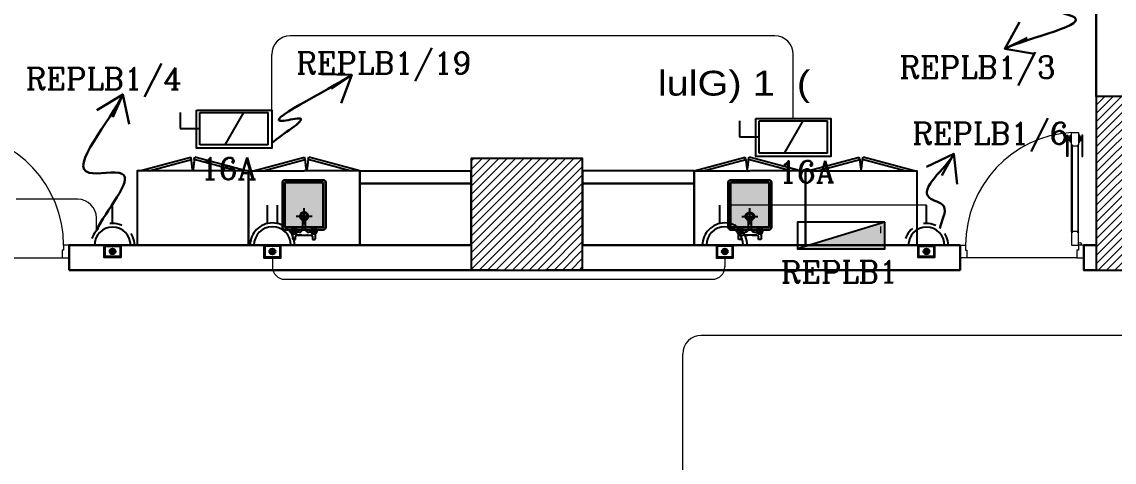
# Model space of a CAD drawing. Extents: x 1315 to 1416, y 473 to 837.
# Drawn here: x 1329.6 to 1338.43, y 683.18 to 686.73 of the extents above; entities that cross this region are included whole.
import ezdxf

# ---------------------------------------------------------------- set-up
doc = ezdxf.new("R2010")
doc.units = 0
doc.header["$MEASUREMENT"] = 0
doc.linetypes.add('ACAD_ISO02W100', pattern=[15, 12, -3])
doc.linetypes.add('DASHED', pattern=[19.05, 12.7, -6.35])
doc.layers.get('0').update_dxf_attribs({"color": 252, "linetype": 'CONTINUOUS', "lineweight": 30})
for name, color, linetype in [('-FUR', 252, 'CONTINUOUS'), ('E-SOCKETS', 6, 'CONTINUOUS'), ('E-WIRING', 3, 'CONTINUOUS'), ('ELE', 2, 'CONTINUOUS'), ('SAN', 252, 'CONTINUOUS'), ('WIRING', 4, 'CONTINUOUS')]:
    doc.layers.add(name, color=color, linetype=linetype)
for name, color, linetype, lineweight in [('Column', 252, 'CONTINUOUS', 25), ('DOOR', 252, 'CONTINUOUS', 9), ('hatch', 252, 'CONTINUOUS', 9), ('R-SWTS-DET1', 252, 'CONTINUOUS', 5), ('text', 252, 'CONTINUOUS', 15), ('Wall', 252, 'CONTINUOUS', 30), ('WIRRING', 3, 'CONTINUOUS', 5)]:
    doc.layers.add(name, color=color, linetype=linetype, lineweight=lineweight)
doc.styles.add('ARIAL', font='arial.ttf')
doc.styles.add('E80', font='romanc.shx')
doc.styles.add('SOSA2', font='SOSA.shx', dxfattribs={"width": 0.8})
doc.dimstyles.new('DIM-100-IN', dxfattribs={"dimtxt": 0.22, "dimasz": 0.1, "dimexe": 0.15, "dimexo": 0.15, "dimgap": 0, "dimtad": 0, "dimrnd": 0.05, "dimzin": 1, "dimdsep": 46, "dimtxsty": 'ARIAL', "dimblk": 'DOT', "dimcen": 0.2, "dimclrd": 256, "dimclre": 256, "dimclrt": 23, "dimadec": 0, "dimazin": 0, "dimtfac": 1, "dimtmove": 2, "dimatfit": 2, "dimldrblk": 'OPEN90', "dimfxl": 0.15, "dimfxlon": 1, "dimtolj": 1, "dimtzin": 0, "dimlwe": -1, "dimarcsym": 0})

# ---------------------------------------------------------------- blocks, each defined once
blk = doc.blocks.new('d8')
at = {"layer": 'DOOR'}
for p, q in [((32.1195, -112.7481), (32.1195, -112.0482)), ((32.1245, -112.0482), (32.1245, -112.7481)), ((32.1711, -112.0482), (32.1711, -112.7481)), ((32.1761, -112.7481), (32.1761, -112.0482)), ((32.1311, -112.9536), (33.02, -112.9536))]:
    blk.add_line(p, q, dxfattribs=at)
for points in [[(32.0916, -112.1372), (32.0836, -112.1372), (32.0836, -111.9649), (32.0916, -111.9649)], [(32.1033, -111.9827), (32.0969, -111.9827), (32.0969, -112.0029), (32.1033, -112.0029)], [(32.1245, -112.0426), (32.1245, -112.0537), (32.1711, -112.0537), (32.1711, -112.0426), (32.1756, -112.0426), (32.1756, -111.9426), (32.1756, -111.9426), (32.12, -111.9426), (32.12, -112.0426)], [(32.1922, -111.9827), (32.1987, -111.9827), (32.1987, -112.0029), (32.1922, -112.0029)], [(32.2039, -112.1372), (32.212, -112.1372), (32.212, -111.9649), (32.2039, -111.9649)], [(32.1245, -112.7536), (32.1245, -112.7425), (32.1711, -112.7425), (32.1711, -112.7536), (32.1756, -112.7536), (32.1756, -112.8536), (32.1756, -112.8536), (32.12, -112.8536), (32.12, -112.7536)], [(32.0756, -112.9536), (32.0756, -112.8536), (32.12, -112.8536), (32.12, -112.8915), (32.1311, -112.8915), (32.1311, -112.9536)], [(33.0756, -112.9536), (33.0756, -112.8536), (33.031, -112.8536), (33.031, -112.8915), (33.0199, -112.8915), (33.02, -112.9536)]]:
    blk.add_lwpolyline(points, close=True, dxfattribs=at)
for points in [[(32.0916, -111.983, -1), (32.0969, -111.983), (32.0969, -111.983), (32.0969, -112.0026), (32.0969, -112.0026, -1), (32.0916, -112.0026), (32.0916, -112.0026)], [(32.2039, -111.983, 1), (32.1987, -111.983), (32.1987, -111.983), (32.1987, -112.0026), (32.1987, -112.0026, 1), (32.2039, -112.0026), (32.2039, -112.0026)], [(32.1245, -112.0532), (32.1245, -112.0532, -1), (32.1245, -112.0432)], [(32.1711, -112.0532), (32.1711, -112.0532, 1), (32.1711, -112.0432)], [(32.1245, -112.7431), (32.1245, -112.7431, 1), (32.1245, -112.7531)], [(32.1711, -112.7431), (32.1711, -112.7431, -1), (32.1711, -112.7531)]]:
    blk.add_lwpolyline(points, format="xyb", close=True, dxfattribs=at)
for points in [[(32.1089, -112.01), (32.1033, -112.01), (32.1033, -111.9755), (32.1089, -111.9755)], [(32.12, -112.0204), (32.1089, -112.0204), (32.1089, -111.9649), (32.12, -111.9649)], [(32.1756, -112.0204), (32.1867, -112.0204), (32.1867, -111.9649), (32.1756, -111.9649)], [(32.1867, -112.01), (32.1922, -112.01), (32.1922, -111.9755), (32.1867, -111.9755)]]:
    blk.add_lwpolyline(points, dxfattribs=at)
blk.add_circle((32.1089, -112.8425), 0.0111, dxfattribs=at)
blk.add_arc((32.1182, -112.8536), 0.9128, 360, 86.39768, dxfattribs=at)
blk = doc.blocks.new('YY5Y5')
at = {"layer": 'SAN', "color": 1}
for p, q in [((433.83, 542.04), (433.83, 538.56)), ((435.73, 542.41), (434.2, 542.41)), ((435.73, 540.55), (435.73, 542.41)), ((447.16, 542.41), (447.16, 540.55)), ((448.69, 542.41), (447.16, 542.41)), ((449.07, 538.56), (449.07, 542.04)), ((434.16, 537.56), (433.7, 538.02)), ((434.16, 536.15), (433.7, 535.69)), ((435.58, 537.56), (436.04, 538.02)), ((435.58, 536.15), (436.04, 535.69)), ((436.72, 537.65), (438.25, 537.65)), ((446.18, 539.55), (436.73, 539.55)), ((440.5, 535.4), (440.5, 528.74)), ((442.4, 528.74), (442.4, 535.4)), ((443.04, 539.55), (446.16, 539.55)), ((444.65, 537.65), (446.18, 537.65)), ((447.32, 537.56), (446.86, 538.02)), ((447.32, 536.15), (446.86, 535.69)), ((448.74, 537.56), (449.2, 538.02)), ((448.74, 536.15), (449.2, 535.69)), ((440.87, 528.36), (442.03, 528.36))]:
    blk.add_line(p, q, dxfattribs=at)
at = {"layer": 'SAN', "color": 1, "linetype": 'Continuous'}
blk.add_line((439.23, 539.55), (439.86, 539.55), dxfattribs=at)
at = {"layer": 'SAN', "color": 2, "linetype": 'DASHED'}
for points in [[(436.06, 527.03), (446.84, 527.03)], [(441.45, 532.42), (441.45, 521.63)]]:
    blk.add_lwpolyline(points, dxfattribs=at)
at = {"layer": 'SAN', "color": 1}
for centre, radius in [((434.87, 536.85), 2), ((434.87, 536.85), 1), ((434.87, 536.85), 0.8), ((448.03, 536.85), 2), ((448.03, 536.85), 1), ((448.03, 536.85), 0.8)]:
    blk.add_circle(centre, radius, dxfattribs=at)
for centre, radius, start, end in [((434.2, 542.04), 0.375, 90, 180), ((436.73, 540.55), 1, 180, 270), ((446.16, 540.55), 1, 270, 0), ((448.69, 542.04), 0.375, 0, 90), ((438.25, 535.4), 2.25, 0, 90), ((444.65, 535.4), 2.25, 90, 180), ((441.45, 527.03), 2.86, 109.43194, 70.56806), ((441.45, 527.03), 2.08, 117.27647, 62.72353), ((440.87, 528.74), 0.375, 180, 270), ((442.03, 528.74), 0.375, 270, 360)]:
    blk.add_arc(centre, radius, start, end, dxfattribs=at)
blk = doc.blocks.new('fd')
at = {"layer": '-FUR'}
h = blk.add_hatch(color=254, dxfattribs=at)
h.paths.add_polyline_path([(1322.6636, 576.6994), (1322.3536, 576.6994), (1322.3536, 577.0594), (1322.6636, 577.0594)], flags=16)
edge = h.paths.add_edge_path()
edge.add_line((1322.6636, 576.6794), (1322.3536, 576.6794))
edge.add_arc((1322.3536, 576.6994), 0.02, 180, 270, ccw=False)
edge.add_line((1322.3336, 576.6994), (1322.3336, 577.0594))
edge.add_arc((1322.3536, 577.0594), 0.02, 90, 180, ccw=False)
edge.add_line((1322.3536, 577.0794), (1322.6636, 577.0794))
edge.add_arc((1322.6636, 577.0594), 0.02, 0, 90, ccw=False)
edge.add_line((1322.6836, 577.0594), (1322.6836, 576.6994))
edge.add_arc((1322.6636, 576.6994), 0.02, -90, 0, ccw=False)
blk.add_hatch(color=253, dxfattribs=at).paths.add_polyline_path([(1322.6636, 577.0594), (1322.6636, 576.6994), (1322.3536, 576.6994), (1322.3536, 577.0594)])
h = blk.add_hatch(color=251, dxfattribs=at)
h.paths.add_polyline_path([(1322.6337, 577.0294), (1322.6636, 577.0594), (1322.6636, 576.6994), (1322.6336, 576.7294)])
h.paths.add_polyline_path([(1322.6336, 576.7294), (1322.6636, 576.6994), (1322.3536, 576.6994), (1322.3836, 576.7294)])
h = blk.add_hatch(color=252, dxfattribs=at)
h.paths.add_polyline_path([(1322.3836, 577.0294), (1322.3536, 577.0594), (1322.6636, 577.0594), (1322.6337, 577.0294)])
h.paths.add_polyline_path([(1322.3836, 576.7294), (1322.3536, 576.6994), (1322.3536, 577.0594), (1322.3836, 577.0294)])
for p, q in [((1322.4784, 577.2056), (1322.0597, 577.2056)), ((1322.4784, 577.2056), (1322.9597, 577.2056)), ((1322.0597, 576.6056), (1322.5097, 576.6056)), ((1322.9597, 576.6056), (1322.5097, 576.6056))]:
    blk.add_line(p, q, dxfattribs=at)
at = {"layer": '-FUR', "linetype": 'ACAD_ISO02W100'}
for p, q in [((1322.0597, 577.2056), (1322.5097, 577.2056)), ((1322.9597, 577.2056), (1322.5097, 577.2056)), ((1322.0997, 576.6056), (1322.5133, 576.4948)), ((1322.177, 576.6056), (1322.5185, 576.5141)), ((1322.8824, 576.6056), (1322.541, 576.5141)), ((1322.9597, 576.6056), (1322.5462, 576.4948)), ((1322.5185, 576.5141), (1322.5133, 576.4948)), ((1322.541, 576.5141), (1322.5462, 576.4948))]:
    blk.add_line(p, q, dxfattribs=at)
for centre, start, end in [((1324.045, 576.3727), 171.26112, 174.70691), ((1321.0144, 576.3727), 5.29309, 8.73888)]:
    blk.add_arc(centre, 1.5331, start, end, dxfattribs=at)
for p, q in [((1322.0597, 577.2056), (1322.0597, 576.6056)), ((1322.9597, 577.2056), (1322.9597, 576.6056))]:
    blk.add_line(p, q)
blk.add_lwpolyline([(1322.6636, 576.6794), (1322.3536, 576.6794, -0.414214), (1322.3336, 576.6994), (1322.3336, 577.0594, -0.414214), (1322.3536, 577.0794), (1322.6636, 577.0794, -0.414214), (1322.6836, 577.0594), (1322.6836, 576.6994, -0.414214)], format="xyb", close=True)
blk.add_lwpolyline([(1322.6636, 576.6794), (1322.3536, 576.6794, -0.414214), (1322.3336, 576.6994), (1322.3336, 577.0594, -0.414214), (1322.3536, 577.0794), (1322.6636, 577.0794, -0.414214), (1322.6836, 577.0594), (1322.6836, 576.6994, -0.414214)], format="xyb", close=True)
blk.add_lwpolyline([(1322.6636, 576.6994), (1322.3536, 576.6994), (1322.3536, 577.0594), (1322.6636, 577.0594)], close=True)
at = {"extrusion": (0, 0, -1), "xscale": 0.0121000000000322, "yscale": 0.0121000000000322, "zscale": -0.0121}
blk.add_blockref('YY5Y5', (-1327.8502, 570.5947), dxfattribs=at)
blk = doc.blocks.new('juy')
blk.add_line((1322.9597, 577.2056), (1322.9597, 576.6056))
blk.add_blockref('fd', (0, 0))
blk = doc.blocks.new('5')
at = {"layer": '-FUR', "linetype": 'ACAD_ISO02W100'}
for p, q in [((41999.7885, -66320.4478), (42000.6885, -66320.4478)), ((41999.8085, -66321.0478), (42000.2221, -66321.1587)), ((41999.8858, -66321.0478), (42000.2273, -66321.1393)), ((42000.5913, -66321.0478), (42000.2498, -66321.1393)), ((42000.6685, -66321.0478), (42000.255, -66321.1587)), ((42000.2273, -66321.1393), (42000.2221, -66321.1587)), ((42000.2498, -66321.1393), (42000.255, -66321.1587))]:
    blk.add_line(p, q, dxfattribs=at)
at = {"layer": '-FUR'}
blk.add_lwpolyline([(41999.7885, -66320.4478), (42000.6885, -66320.4478), (42000.6885, -66321.0478), (41999.7885, -66321.0478)], close=True, dxfattribs=at)
at = {"layer": '-FUR', "linetype": 'ACAD_ISO02W100'}
for centre, start, end in [((42001.7538, -66321.2808), 171.26112, 174.70691), ((41998.7233, -66321.2808), 5.29309, 8.73888)]:
    blk.add_arc(centre, 1.5331, start, end, dxfattribs=at)
blk = doc.blocks.new('ba7es')
at = {"layer": '-FUR', "linetype": 'ACAD_ISO02W100'}
blk.add_line((1323.8895, 576.6578), (1322.9895, 576.6578), dxfattribs=at)
for p, q in [((1323.8895, 577.2578), (1322.9895, 577.2578)), ((1322.9895, 577.2578), (1322.9895, 576.6578)), ((1323.8895, 576.6578), (1323.8895, 577.2578)), ((1322.9895, 576.6578), (1322.9895, 576.7578)), ((1322.9895, 576.7578), (1323.8895, 576.7578))]:
    blk.add_line(p, q)
blk = doc.blocks.new('LAB1')
h = blk.add_hatch(color=256)
h.set_gradient(color1=(255, 191, 127), color2=(255, 181, 107), one_color=1, tint=0.71)
edge = h.paths.add_edge_path(flags=16)
edge.add_line((996.4237, 478.6412), (996.7337, 478.6412))
edge.add_arc((996.7337, 478.6612), 0.02, 270, 360)
edge.add_line((996.7537, 478.6612), (996.7537, 479.0212))
edge.add_arc((996.7337, 479.0212), 0.02, 360, 450)
edge.add_line((996.7337, 479.0412), (996.4237, 479.0412))
edge.add_arc((996.4237, 479.0212), 0.02, 450, 540)
edge.add_line((996.4037, 479.0212), (996.4037, 478.6612))
edge.add_arc((996.4237, 478.6612), 0.02, 540, 630)
edge = h.paths.add_edge_path()
edge.add_arc((996.6583, 479.0524), 0.0242, 180, 540, ccw=False)
edge = h.paths.add_edge_path(flags=16)
edge.add_arc((996.6583, 479.0524), 0.0121, 180, 540, ccw=False)
edge = h.paths.add_edge_path(flags=16)
edge.add_arc((996.6583, 479.0524), 0.00968, 180, 540, ccw=False)
edge = h.paths.add_edge_path(flags=16)
edge.add_line((996.6669, 479.0439), (996.6724, 479.0383))
edge = h.paths.add_edge_path(flags=16)
edge.add_line((996.6669, 479.061), (996.6724, 479.0665))
edge = h.paths.add_edge_path(flags=16)
edge.add_line((996.6498, 479.0439), (996.6442, 479.0383))
edge = h.paths.add_edge_path(flags=16)
edge.add_line((996.6498, 479.061), (996.6442, 479.0665))
h = blk.add_hatch(color=256)
h.set_gradient(color1=(255, 191, 127), color2=(255, 181, 107), one_color=1, tint=0.71)
edge = h.paths.add_edge_path(flags=16)
edge.add_line((996.4237, 478.6412), (996.7337, 478.6412))
edge.add_arc((996.7337, 478.6612), 0.02, 270, 360)
edge.add_line((996.7537, 478.6612), (996.7537, 479.0212))
edge.add_arc((996.7337, 479.0212), 0.02, 360, 450)
edge.add_line((996.7337, 479.0412), (996.4237, 479.0412))
edge.add_arc((996.4237, 479.0212), 0.02, 450, 540)
edge.add_line((996.4037, 479.0212), (996.4037, 478.6612))
edge.add_arc((996.4237, 478.6612), 0.02, 540, 630)
edge = h.paths.add_edge_path()
edge.add_arc((996.4991, 479.0524), 0.0242, 180, 540, ccw=False)
edge = h.paths.add_edge_path(flags=16)
edge.add_arc((996.4991, 479.0524), 0.0121, 180, 540, ccw=False)
edge = h.paths.add_edge_path(flags=16)
edge.add_arc((996.4991, 479.0524), 0.00968, 180, 540, ccw=False)
edge = h.paths.add_edge_path(flags=16)
edge.add_line((996.5076, 479.0439), (996.5132, 479.0383))
edge = h.paths.add_edge_path(flags=16)
edge.add_line((996.5076, 479.061), (996.5132, 479.0665))
edge = h.paths.add_edge_path(flags=16)
edge.add_line((996.4905, 479.0439), (996.485, 479.0383))
edge = h.paths.add_edge_path(flags=16)
edge.add_line((996.4905, 479.061), (996.485, 479.0665))
h = blk.add_hatch(color=256)
h.set_gradient(color1=(255, 191, 127), color2=(255, 181, 107), one_color=1, tint=0.71)
h.paths.add_polyline_path([(996.4237, 478.6612), (996.7337, 478.6612), (996.7337, 479.0212), (996.4237, 479.0212)], flags=0)
edge = h.paths.add_edge_path(flags=17)
edge.add_line((996.4237, 478.6412), (996.7337, 478.6412))
edge.add_arc((996.7337, 478.6612), 0.02, 270, 360)
edge.add_line((996.7537, 478.6612), (996.7537, 479.0212))
edge.add_arc((996.7337, 479.0212), 0.02, 360, 450)
edge.add_line((996.7337, 479.0412), (996.4237, 479.0412))
edge.add_arc((996.4237, 479.0212), 0.02, 450, 540)
edge.add_line((996.4037, 479.0212), (996.4037, 478.6612))
edge.add_arc((996.4237, 478.6612), 0.02, 540, 630)
edge = h.paths.add_edge_path(flags=0)
edge.add_line((996.5902, 478.9542), (996.5902, 479.0348))
edge = h.paths.add_edge_path(flags=0)
edge.add_line((996.5672, 479.0348), (996.5672, 478.9542))
edge = h.paths.add_edge_path(flags=0)
edge.add_line((996.5787, 478.9988), (996.5787, 478.8683))
edge = h.paths.add_edge_path(flags=0)
edge.add_line((996.5134, 478.9335), (996.644, 478.9335))
edge = h.paths.add_edge_path(flags=0)
edge.add_arc((996.5787, 478.9335), 0.0346, 109.43194, 430.56806, ccw=False)
edge = h.paths.add_edge_path(flags=0)
edge.add_arc((996.5787, 478.9335), 0.0251, 117.27647, 422.72353, ccw=False)
edge = h.paths.add_edge_path(flags=0)
edge.add_arc((996.5857, 478.9542), 0.00454, 270, 360, ccw=False)
edge = h.paths.add_edge_path(flags=0)
edge.add_arc((996.5717, 478.9542), 0.00454, 180, 270, ccw=False)
edge = h.paths.add_edge_path(flags=0)
edge.add_line((996.5717, 478.9497), (996.5857, 478.9497))
edge = h.paths.add_edge_path(flags=16)
edge.add_arc((996.6583, 479.0524), 0.0121, 180, 540, ccw=False)
edge = h.paths.add_edge_path(flags=16)
edge.add_line((996.5076, 479.0439), (996.5132, 479.0383))
edge = h.paths.add_edge_path(flags=16)
edge.add_line((996.4905, 479.0439), (996.485, 479.0383))
edge = h.paths.add_edge_path(flags=16)
edge.add_line((996.6669, 479.0439), (996.6724, 479.0383))
edge = h.paths.add_edge_path(flags=16)
edge.add_line((996.6498, 479.0439), (996.6442, 479.0383))
h = blk.add_hatch(color=256)
h.set_gradient(color1=(255, 191, 127), color2=(255, 181, 107), one_color=1, tint=0.71)
edge = h.paths.add_edge_path(flags=17)
edge.add_line((996.4237, 478.6412), (996.7337, 478.6412))
edge.add_arc((996.7337, 478.6612), 0.02, 270, 360)
edge.add_line((996.7537, 478.6612), (996.7537, 479.0212))
edge.add_arc((996.7337, 479.0212), 0.02, 360, 450)
edge.add_line((996.7337, 479.0412), (996.4237, 479.0412))
edge.add_arc((996.4237, 479.0212), 0.02, 450, 540)
edge.add_line((996.4037, 479.0212), (996.4037, 478.6612))
edge.add_arc((996.4237, 478.6612), 0.02, 540, 630)
h.paths.add_polyline_path([(996.4237, 478.6612), (996.7337, 478.6612), (996.7337, 479.0212), (996.4237, 479.0212)], flags=0)
edge = h.paths.add_edge_path(flags=0)
edge.add_line((996.5902, 478.9542), (996.5902, 479.0348))
edge = h.paths.add_edge_path(flags=0)
edge.add_line((996.5672, 479.0348), (996.5672, 478.9542))
edge = h.paths.add_edge_path(flags=0)
edge.add_line((996.5787, 478.9988), (996.5787, 478.8683))
edge = h.paths.add_edge_path(flags=0)
edge.add_line((996.5134, 478.9335), (996.644, 478.9335))
edge = h.paths.add_edge_path(flags=0)
edge.add_arc((996.5787, 478.9335), 0.0346, 109.43194, 430.56806, ccw=False)
edge = h.paths.add_edge_path(flags=0)
edge.add_arc((996.5787, 478.9335), 0.0251, 117.27647, 422.72353, ccw=False)
edge = h.paths.add_edge_path(flags=0)
edge.add_arc((996.5857, 478.9542), 0.00454, 270, 360, ccw=False)
edge = h.paths.add_edge_path(flags=0)
edge.add_arc((996.5717, 478.9542), 0.00454, 180, 270, ccw=False)
edge = h.paths.add_edge_path(flags=0)
edge.add_line((996.5717, 478.9497), (996.5857, 478.9497))
edge = h.paths.add_edge_path(flags=16)
edge.add_arc((996.6583, 479.0524), 0.0121, 180, 540, ccw=False)
edge = h.paths.add_edge_path(flags=16)
edge.add_line((996.5076, 479.0439), (996.5132, 479.0383))
edge = h.paths.add_edge_path(flags=16)
edge.add_line((996.4905, 479.0439), (996.485, 479.0383))
edge = h.paths.add_edge_path(flags=16)
edge.add_line((996.6669, 479.0439), (996.6724, 479.0383))
edge = h.paths.add_edge_path(flags=16)
edge.add_line((996.6498, 479.0439), (996.6442, 479.0383))
h = blk.add_hatch(color=256)
h.set_gradient(color1=(255, 191, 127), color2=(255, 181, 107), one_color=1, tint=0.71)
edge = h.paths.add_edge_path(flags=16)
edge.add_line((996.4237, 478.6412), (996.7337, 478.6412))
edge.add_arc((996.7337, 478.6612), 0.02, 270, 360)
edge.add_line((996.7537, 478.6612), (996.7537, 479.0212))
edge.add_arc((996.7337, 479.0212), 0.02, 360, 450)
edge.add_line((996.7337, 479.0412), (996.4237, 479.0412))
edge.add_arc((996.4237, 479.0212), 0.02, 450, 540)
edge.add_line((996.4037, 479.0212), (996.4037, 478.6612))
edge.add_arc((996.4237, 478.6612), 0.02, 540, 630)
h.paths.add_polyline_path([(996.4237, 478.6612), (996.7337, 478.6612), (996.7337, 479.0212), (996.4237, 479.0212)], flags=0)
edge = h.paths.add_edge_path(flags=17)
edge.add_line((996.4237, 478.6412), (996.7337, 478.6412))
edge.add_arc((996.7337, 478.6612), 0.02, 270, 360)
edge.add_line((996.7537, 478.6612), (996.7537, 479.0212))
edge.add_arc((996.7337, 479.0212), 0.02, 360, 450)
edge.add_line((996.7337, 479.0412), (996.4237, 479.0412))
edge.add_arc((996.4237, 479.0212), 0.02, 450, 540)
edge.add_line((996.4037, 479.0212), (996.4037, 478.6612))
edge.add_arc((996.4237, 478.6612), 0.02, 540, 630)
edge = h.paths.add_edge_path(flags=0)
edge.add_line((996.5902, 478.9542), (996.5902, 479.0348))
edge = h.paths.add_edge_path(flags=0)
edge.add_line((996.5672, 479.0348), (996.5672, 478.9542))
edge = h.paths.add_edge_path(flags=0)
edge.add_line((996.5787, 478.9988), (996.5787, 478.8683))
edge = h.paths.add_edge_path(flags=0)
edge.add_line((996.5134, 478.9335), (996.644, 478.9335))
edge = h.paths.add_edge_path(flags=0)
edge.add_arc((996.5787, 478.9335), 0.0346, 109.43194, 430.56806, ccw=False)
edge = h.paths.add_edge_path(flags=0)
edge.add_arc((996.5787, 478.9335), 0.0251, 117.27647, 422.72353, ccw=False)
edge = h.paths.add_edge_path(flags=0)
edge.add_arc((996.5857, 478.9542), 0.00454, 270, 360, ccw=False)
edge = h.paths.add_edge_path(flags=0)
edge.add_arc((996.5717, 478.9542), 0.00454, 180, 270, ccw=False)
edge = h.paths.add_edge_path(flags=0)
edge.add_line((996.5717, 478.9497), (996.5857, 478.9497))
edge = h.paths.add_edge_path(flags=16)
edge.add_arc((996.4991, 479.0524), 0.0121, 180, 540, ccw=False)
edge = h.paths.add_edge_path(flags=16)
edge.add_arc((996.6583, 479.0524), 0.0121, 180, 540, ccw=False)
edge = h.paths.add_edge_path(flags=16)
edge.add_line((996.5076, 479.0439), (996.5132, 479.0383))
edge = h.paths.add_edge_path(flags=16)
edge.add_line((996.4905, 479.0439), (996.485, 479.0383))
edge = h.paths.add_edge_path(flags=16)
edge.add_line((996.6669, 479.0439), (996.6724, 479.0383))
edge = h.paths.add_edge_path(flags=16)
edge.add_line((996.6498, 479.0439), (996.6442, 479.0383))
h = blk.add_hatch(color=256)
h.set_gradient(color1=(255, 191, 127), color2=(255, 181, 107), one_color=1, tint=0.71)
edge = h.paths.add_edge_path(flags=16)
edge.add_line((996.4237, 478.6412), (996.7337, 478.6412))
edge.add_arc((996.7337, 478.6612), 0.02, 270, 360)
edge.add_line((996.7537, 478.6612), (996.7537, 479.0212))
edge.add_arc((996.7337, 479.0212), 0.02, 360, 450)
edge.add_line((996.7337, 479.0412), (996.4237, 479.0412))
edge.add_arc((996.4237, 479.0212), 0.02, 450, 540)
edge.add_line((996.4037, 479.0212), (996.4037, 478.6612))
edge.add_arc((996.4237, 478.6612), 0.02, 540, 630)
edge = h.paths.add_edge_path(flags=0)
edge.add_line((996.5902, 478.9542), (996.5902, 479.0348))
edge = h.paths.add_edge_path()
edge.add_arc((996.6174, 479.0348), 0.0272, 450, 540, ccw=False)
h = blk.add_hatch(color=256)
h.set_gradient(color1=(255, 191, 127), color2=(255, 181, 107), one_color=1, tint=0.71)
edge = h.paths.add_edge_path(flags=16)
edge.add_line((996.4237, 478.6412), (996.7337, 478.6412))
edge.add_arc((996.7337, 478.6612), 0.02, 270, 360)
edge.add_line((996.7537, 478.6612), (996.7537, 479.0212))
edge.add_arc((996.7337, 479.0212), 0.02, 360, 450)
edge.add_line((996.7337, 479.0412), (996.4237, 479.0412))
edge.add_arc((996.4237, 479.0212), 0.02, 450, 540)
edge.add_line((996.4037, 479.0212), (996.4037, 478.6612))
edge.add_arc((996.4237, 478.6612), 0.02, 540, 630)
edge = h.paths.add_edge_path(flags=0)
edge.add_line((996.5672, 479.0348), (996.5672, 478.9542))
edge = h.paths.add_edge_path()
edge.add_arc((996.5399, 479.0348), 0.0272, 360, 450, ccw=False)
for name, p in [('5', (-41008.1609, 66799.6152)), ('juy', (-329.5321, -98.0382)), ('ba7es', (-327.7619, -98.0904))]:
    blk.add_blockref(name, p)
at = {"xscale": -1}
for name, p in [('ba7es', (2317.3171, -98.0904)), ('juy', (2319.0873, -98.0382)), ('5', (42997.7162, 66799.6152))]:
    blk.add_blockref(name, p, dxfattribs=at)
blk = doc.blocks.new('_Dot')
at = {"color": 0, "linetype": 'ByBlock', "lineweight": -2}
blk.add_line((-0.5, 0), (-1, 0), dxfattribs=at)
at = {"color": 0, "linetype": 'ByBlock', "const_width": 0.5}
blk.add_lwpolyline([(-0.25, 0, 1), (0.25, 0, 1)], format="xyb", close=True, dxfattribs=at)
blk = doc.blocks.new('220v wp')
at = {"layer": 'E-SOCKETS'}
blk.add_hatch(color=2, dxfattribs=at).paths.add_polyline_path([(384917, 119867, 1), (384851, 119867, 1)])
at = {"layer": 'E-SOCKETS', "color": 2}
for p, q in [((384884, 120186), (384884, 120393)), ((385134, 119936), (384634, 119936)), ((385126, 119936), (384642, 119936))]:
    blk.add_line(p, q, dxfattribs=at)
for points in [[(384789, 119936), (384978, 119936), (384978, 119798), (384789, 119798)], [(384798, 119927), (384969, 119927), (384969, 119807), (384798, 119807)]]:
    blk.add_lwpolyline(points, close=True, dxfattribs=at)
blk.add_circle((384884, 119867), 33.1, dxfattribs=at)
at = {"layer": 'E-SOCKETS', "color": 7, "linetype": 'DASHED'}
blk.add_arc((384884, 119936), 250, 0, 180, dxfattribs=at)
at = {"layer": 'E-SOCKETS', "color": 2}
blk.add_arc((384884, 119936), 207, 0, 180, dxfattribs=at)
blk = doc.blocks.new('0PB')
at = {"layer": 'ELE'}
blk.add_hatch(color=256, dxfattribs=at).paths.add_polyline_path([(0.3, -0.075), (0.3, 0.1081), (-0.3, -0.075)])
at = {"layer": 'ELE', "color": 5}
blk.add_line((0.3, 0.1081), (-0.3, -0.075), dxfattribs=at)
at = {"layer": 'ELE', "color": 1}
blk.add_lwpolyline([(0.3, 0.1081), (-0.3, 0.1081), (-0.3, -0.075), (0.3, -0.075)], close=True, dxfattribs=at)
blk = doc.blocks.new('DOPLEX SOCKET WP')
at = {"layer": 'E-SOCKETS'}
blk.add_hatch(color=2, dxfattribs=at).paths.add_polyline_path([(48.2533, -124.2906, -1), (48.301, -124.2906, -1)])
at = {"layer": 'E-SOCKETS', "color": 2}
for p, q in [((48.2373, -124.0647), (48.2373, -123.9156)), ((48.3173, -124.0647), (48.3173, -123.9156)), ((48.0968, -124.2406), (48.4575, -124.2406)), ((48.1027, -124.2406), (48.4515, -124.2406))]:
    blk.add_line(p, q, dxfattribs=at)
for points in [[(48.3454, -124.2406), (48.2089, -124.2406), (48.2089, -124.3406), (48.3454, -124.3406)], [(48.3388, -124.2471), (48.2154, -124.2471), (48.2154, -124.3341), (48.3388, -124.3341)]]:
    blk.add_lwpolyline(points, close=True, dxfattribs=at)
blk.add_circle((48.2771, -124.2906), 0.0239, dxfattribs=at)
at = {"layer": 'E-SOCKETS', "color": 7, "linetype": 'DASHED'}
blk.add_arc((48.2771, -124.2406), 0.1804, 0, 180, dxfattribs=at)
at = {"layer": 'E-SOCKETS', "color": 2}
blk.add_arc((48.2771, -124.2406), 0.1491, 0, 180, dxfattribs=at)
blk = doc.blocks.new('LOAD BREAK SWITCH IP')
at = {"layer": 'E-SOCKETS', "color": 6}
for p, q in [((1958.3192, -128.1367), (1958.3192, -128.2674)), ((1958.4787, -128.1367), (1959.0313, -128.1367)), ((1958.4787, -128.3981), (1958.4787, -128.1367)), ((1959.0313, -128.3981), (1959.0313, -128.1367)), ((1958.3192, -128.2674), (1958.4787, -128.2674)), ((1959.0313, -128.3981), (1958.4787, -128.3981))]:
    blk.add_line(p, q, dxfattribs=at)
at = {"layer": 'E-SOCKETS', "color": 3}
blk.add_line((1958.8305, -128.1367), (1958.6795, -128.3981), dxfattribs=at)
at = {"layer": 'E-SOCKETS', "color": 7}
blk.add_lwpolyline([(1958.4509, -128.118), (1959.0586, -128.118), (1959.0586, -128.4243), (1958.4509, -128.4243)], close=True, dxfattribs=at)

msp = doc.modelspace()

# ---------------------------------------------------------------- hatches: boundary and pattern name
at = {"layer": 'hatch'}
h = msp.add_hatch(dxfattribs=at)
h.set_pattern_fill('ANSI31', color=256, scale=0.015, style=0)
h.set_pattern_definition([(45, (1560.84348, 357.20702), (-0.0336759605, 0.0336759605), [])])
h.paths.add_polyline_path([(1338.2863, 684.7291), (1338.7363, 684.7291), (1338.7363, 686.1291), (1338.2863, 686.1291)])
h = msp.add_hatch(dxfattribs=at)
h.set_pattern_fill('ANSI31', color=256, scale=0.015, style=0)
h.set_pattern_definition([(45, (1560.66848, 362.50702), (-0.0336759605, 0.0336759605), [])])
h.paths.add_polyline_path([(1333.2363, 684.7291), (1334.1363, 684.7291), (1334.1363, 685.6291), (1333.2363, 685.6291)])

# ---------------------------------------------------------------- linework, layer by layer
at = {"layer": 'Column'}
for points in [[(1338.2863, 684.7291), (1338.7363, 684.7291), (1338.7363, 686.1291), (1338.2863, 686.1291)], [(1333.2363, 684.7291), (1334.1363, 684.7291), (1334.1363, 685.6291), (1333.2363, 685.6291)]]:
    msp.add_lwpolyline(points, close=True, dxfattribs=at)
at = {"layer": 'DOOR'}
for p, q in [((1338.0858, 685.0346), (1338.0858, 685.7345)), ((1338.0907, 685.7345), (1338.0907, 685.0346)), ((1338.1374, 685.7345), (1338.1374, 685.0346)), ((1338.1424, 685.0346), (1338.1424, 685.7345)), ((1338.1307, 684.8291), (1337.2419, 684.8291))]:
    msp.add_line(p, q, dxfattribs=at)
for points in [[(1338.1374, 685.7401), (1338.1374, 685.729), (1338.0907, 685.729), (1338.0907, 685.7401), (1338.0863, 685.7401), (1338.0863, 685.8401), (1338.0863, 685.8401), (1338.1419, 685.8401), (1338.1419, 685.7401)], [(1338.0579, 685.6455), (1338.0499, 685.6455), (1338.0499, 685.8178), (1338.0579, 685.8178)], [(1338.0696, 685.8), (1338.0632, 685.8), (1338.0632, 685.7798), (1338.0696, 685.7798)], [(1338.1585, 685.8), (1338.165, 685.8), (1338.165, 685.7798), (1338.1585, 685.7798)], [(1338.1702, 685.6455), (1338.1783, 685.6455), (1338.1783, 685.8178), (1338.1702, 685.8178)], [(1338.1374, 685.0291), (1338.1374, 685.0402), (1338.0907, 685.0402), (1338.0907, 685.0291), (1338.0863, 685.0291), (1338.0863, 684.9291), (1338.0863, 684.9291), (1338.1419, 684.9291), (1338.1419, 685.0291)], [(1337.1863, 684.8291), (1337.1863, 684.9291), (1337.2309, 684.9291), (1337.2309, 684.8912), (1337.242, 684.8912), (1337.2419, 684.8291)], [(1338.1863, 684.8291), (1338.1863, 684.9291), (1338.1419, 684.9291), (1338.1419, 684.8912), (1338.1307, 684.8912), (1338.1307, 684.8291)]]:
    msp.add_lwpolyline(points, close=True, dxfattribs=at)
for points in [[(1338.0579, 685.7998, -1), (1338.0632, 685.7998), (1338.0632, 685.7998), (1338.0632, 685.7801), (1338.0632, 685.7801, -1), (1338.0579, 685.7801), (1338.0579, 685.7801)], [(1338.1702, 685.7998, 1), (1338.165, 685.7998), (1338.165, 685.7998), (1338.165, 685.7801), (1338.165, 685.7801, 1), (1338.1702, 685.7801), (1338.1702, 685.7801)], [(1338.0907, 685.7296), (1338.0907, 685.7296, -1), (1338.0907, 685.7395)], [(1338.1374, 685.7296), (1338.1374, 685.7296, 1), (1338.1374, 685.7395)], [(1338.0907, 685.0396), (1338.0907, 685.0396, 1), (1338.0907, 685.0297)], [(1338.1374, 685.0396), (1338.1374, 685.0396, -1), (1338.1374, 685.0297)]]:
    msp.add_lwpolyline(points, format="xyb", close=True, dxfattribs=at)
for points in [[(1338.0752, 685.7727), (1338.0696, 685.7727), (1338.0696, 685.8072), (1338.0752, 685.8072)], [(1338.0863, 685.7623), (1338.0752, 685.7623), (1338.0752, 685.8178), (1338.0863, 685.8178)], [(1338.1419, 685.7623), (1338.153, 685.7623), (1338.153, 685.8178), (1338.1419, 685.8178)], [(1338.153, 685.7727), (1338.1585, 685.7727), (1338.1585, 685.8072), (1338.153, 685.8072)]]:
    msp.add_lwpolyline(points, dxfattribs=at)
msp.add_circle((1338.153, 684.9402), 0.0111, dxfattribs=at)
msp.add_arc((1338.1437, 684.9291), 0.9128, 93.60232, 180, dxfattribs=at)
at = {"layer": 'Wall', "linetype": 'Continuous'}
for p, q in [((1333.2363, 684.9291), (1329.9863, 684.9291)), ((1329.9863, 684.9291), (1329.9863, 684.7285)), ((1334.1363, 684.9291), (1337.1863, 684.9291)), ((1337.1863, 684.9291), (1337.1863, 684.7291)), ((1338.1863, 684.9291), (1338.2863, 684.9291)), ((1338.1863, 684.9291), (1338.1863, 684.7291)), ((1333.4363, 684.7291), (1329.9863, 684.7291)), ((1333.8363, 684.7291), (1337.1863, 684.7291)), ((1338.1846, 684.7291), (1338.2846, 684.7291))]:
    msp.add_line(p, q, dxfattribs=at)
msp.add_lwpolyline([(1338.2863, 686.1291), (1338.2863, 693.1291)], dxfattribs=at)
at = {"layer": 'WIRRING'}
for p, q in [((1335.6888, 686.6198), (1331.7735, 686.6198)), ((1331.6235, 686.0206), (1331.6235, 686.4698)), ((1335.8388, 685.9529), (1335.8388, 686.4698)), ((1336.9142, 685.2519), (1335.3254, 685.254)), ((1331.6292, 684.829), (1331.6292, 684.755)), ((1335.2852, 684.829), (1335.2852, 684.755)), ((1331.7292, 684.655), (1335.1852, 684.655))]:
    msp.add_line(p, q, dxfattribs=at)
at = {"layer": 'WIRRING', "linetype": 'Continuous'}
for p, q in [((1330.057, 685.3008), (1329.5584, 685.3008)), ((1330.207, 685.0477), (1330.207, 685.1508)), ((1336.5466, 685.0273), (1336.5466, 685.0819))]:
    msp.add_line(p, q, dxfattribs=at)
at = {"layer": 'WIRRING', "color": 3}
for p, q in [((1339.7851, 684.2016), (1335.0952, 684.2016)), ((1334.9452, 682.3288), (1334.9452, 684.0516))]:
    msp.add_line(p, q, dxfattribs=at)
at = {"layer": 'WIRRING'}
for centre, radius, start, end in [((1331.7735, 686.4698), 0.15, 90, 180), ((1335.6888, 686.4698), 0.15, 0, 90), ((1331.7292, 684.755), 0.1, 180, 270), ((1335.1852, 684.755), 0.1, 270, 0)]:
    msp.add_arc(centre, radius, start, end, dxfattribs=at)
at = {"layer": 'WIRRING', "linetype": 'Continuous'}
msp.add_arc((1330.057, 685.1508), 0.15, 0, 90, dxfattribs=at)
at = {"layer": 'WIRRING', "color": 3}
msp.add_arc((1335.0952, 684.0516), 0.15, 90, 180, dxfattribs=at)

# ---------------------------------------------------------------- block references
at = {"color": 3, "xscale": -1, "rotation": 180}
msp.add_blockref('LAB1', (338.9087, 1164.0964), dxfattribs=at)
at = {"layer": 'E-SOCKETS', "xscale": 0.0007069318784261, "yscale": 0.0007069318784261, "zscale": 0.0007069318784261}
for p in [(1058.2511, 600.1423), (1064.8275, 600.1423)]:
    msp.add_blockref('220v wp', p, dxfattribs=at)
at = {"layer": 'E-WIRING', "xscale": 1.176042218903489, "yscale": 1.176042218903489, "zscale": 1.176042218903489}
msp.add_blockref('0PB', (1336.2242, 684.9894), dxfattribs=at)
at = {"layer": 'R-SWTS-DET1', "linetype": 'Continuous'}
msp.add_blockref('d8', (1296.9107, 797.7827), dxfattribs=at)
at = {"layer": 'WIRRING', "linetype": 'Continuous'}
for name, p in [('LOAD BREAK SWITCH IP', (-627.4351, 814.1385)), ('LOAD BREAK SWITCH IP', (-622.916, 814.0709)), ('DOPLEX SOCKET WP', (1283.352, 809.1697)), ('DOPLEX SOCKET WP', (1287.0081, 809.1697))]:
    msp.add_blockref(name, p, dxfattribs=at)

# ---------------------------------------------------------------- texts
at = {"layer": 'text', "style": 'SOSA2', "width": 1.2}
msp.add_text('lulG) 1  (', height=0.2, dxfattribs=at).set_placement((1334.7439, 686.1377))
at = {"layer": 'WIRING', "color": 7, "style": 'E80'}
for s, p in [('REPLB1/19', (1331.8215, 686.3127, -162.9789)), ('REPLB1/3', (1336.696, 686.2789, -162.9789)), ('REPLB1/4', (1329.6357, 686.186, -162.9789)), ('REPLB1/6', (1336.7996, 685.7447, -162.9789))]:
    msp.add_text(s, height=0.1764, dxfattribs=at).set_placement(p)
at = {"layer": 'WIRING', "color": 7, "extrusion": (5.9614e-05, -0.021173, 0.999776), "style": 'E80'}
for s, p in [('16A', (1332.9714, 681.5562, -14.4341)), ('16A', (1337.6431, 681.5174, -14.4333)), ('REPLB1', (1337.6599, 680.7087, -14.4259))]:
    msp.add_text(s, height=0.1764, dxfattribs=at).set_placement(p)

# ---------------------------------------------------------------- leaders
at = {"layer": 'WIRRING', "color": 6, "linetype": 'ByBlock', "path_type": 1}
for points in [[(1337.5473, 686.5158), (1338.0915, 686.7797), (1337.969, 686.8278), (1338.1522, 687.0063)], [(1332.2707, 686.3059), (1331.7219, 685.9349), (1331.853, 685.9522), (1331.6261, 685.7553)], [(1330.4201, 686.1467), (1330.1484, 685.5145), (1330.4138, 685.507), (1330.207, 685.0477)], [(1337.1371, 685.667), (1336.9385, 685.3129), (1337.0538, 685.2446), (1337.0228, 685.0643)]]:
    msp.add_leader(points, dimstyle='DIM-100-IN', override={"dimasz": 0.2, "dimgap": 0.1, "dimtad": 0, "dimfxl": 1.25, "dimfxlon": 1}, dxfattribs=at)

doc.saveas('drawing.dxf')
